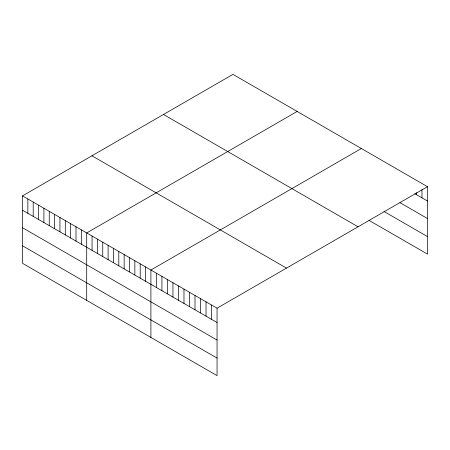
<?xml version="1.0" encoding="UTF-8"?>
<svg xmlns="http://www.w3.org/2000/svg" width="450" height="450" viewBox="0 0 450 450"><rect width="100%" height="100%" fill="white"/><g stroke="black" fill="none" stroke-linecap="round" stroke-linejoin="round"><path stroke-width="0.67" d="M22.5 195.879L217.052 308.199L217.052 375.626L22.5 263.301L22.5 195.879L232.948 74.374L427.5 186.699L427.5 254.121L369.067 220.388M297.152 111.442L86.704 232.942L86.704 300.369M361.35 148.511L150.902 270.011L150.902 337.433M217.052 308.199L427.5 186.699M414.821 193.708L427.5 201.032M399.938 202.641L427.5 218.548M383.951 211.461L427.5 236.604M163.502 114.474L358.054 226.794M91.946 155.784L286.498 268.104M22.5 210.206L217.052 322.532M22.5 227.728L217.052 340.054M22.5 245.779L217.052 358.104M421.988 189.658L421.988 197.848M416.475 192.617L416.475 194.664M211.539 305.021L211.539 319.348M206.027 301.838L206.027 316.164M200.514 298.654L200.514 312.986M195.002 295.47L195.002 309.803M189.489 292.286L189.489 306.619M183.977 289.108L183.977 303.435M178.464 285.924L178.464 300.251M172.952 282.741L172.952 297.073M167.439 279.557L167.439 293.889M161.927 276.379L161.927 290.706M156.414 273.195L156.414 287.522M145.553 266.923L145.553 281.25M140.203 263.835L140.203 278.162M134.854 260.747L134.854 275.074M129.504 257.653L129.504 271.986M124.155 254.565L124.155 268.898M118.806 251.477L118.806 265.809M113.451 248.389L113.451 262.721M108.101 245.301L108.101 259.627M102.752 242.213L102.752 256.539M97.403 239.124L97.403 253.451M92.053 236.031L92.053 250.363M81.354 229.854L81.354 244.187M75.999 226.766L75.999 241.099M70.65 223.678L70.65 238.011M65.301 220.59L65.301 234.917M59.951 217.502L59.951 231.829M54.602 214.408L54.602 228.741M49.252 211.32L49.252 225.653M43.903 208.232L43.903 222.564M38.548 205.144L38.548 219.476M33.199 202.056L33.199 216.388M27.849 198.968L27.849 213.294"/></g></svg>
